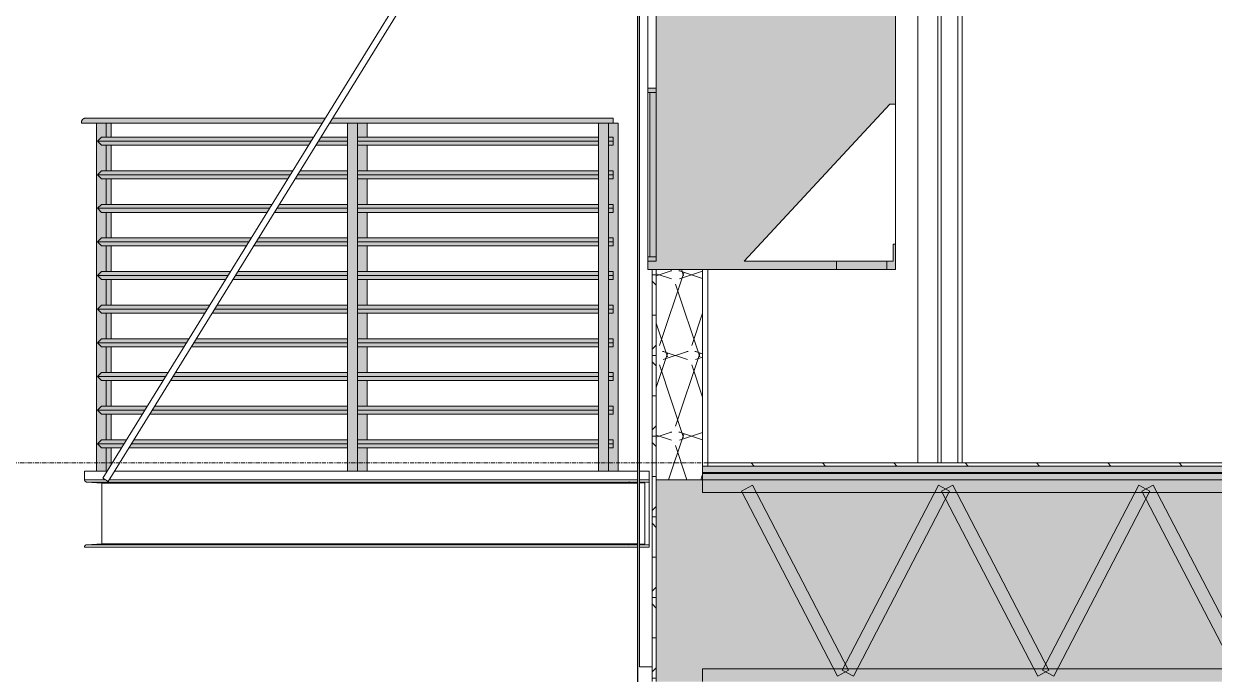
# Model space of a CAD drawing. Header units: inches. Extents: x 9661 to 15313, y -314 to 660.
# Drawn here: x 9907.7 to 10049.3, y 110.9 to 188.2 of the extents above; entities that cross this region are included whole.
import ezdxf

# ---------------------------------------------------------------- set-up
doc = ezdxf.new("R2010")
doc.units = ezdxf.units.IN
doc.header["$MEASUREMENT"] = 0
doc.linetypes.add('Grid Line 1_2_', pattern=[0.875, 0.5, -0.125, 0.125, -0.125])
for name, color, linetype, lineweight in [('0-1', 7, 'Continuous', 5), ('0-2', 133, 'Continuous', 70), ('0-3', 55, 'Continuous', 9), ('A-DOOR-1', 53, 'Continuous', 20), ('A-DOOR-FRAM-1', 53, 'Continuous', 20), ('A-DOOR-FRAM-2', 253, 'Continuous', 9), ('A-FLOR-1', 55, 'Continuous', 9), ('A-FLOR-3', 8, 'Continuous', 5), ('A-FLOR-8', 192, 'Continuous', 9), ('A-FLOR-HRAL-1', 55, 'Continuous', 9), ('A-FLOR-HRAL-2', 7, 'Continuous', 9), ('A-FLOR-HRAL-3', 71, 'Continuous', 9), ('A-FLOR-LEVL-1', 51, 'Grid Line 1_2_', 9), ('A-FLOR-MCUT-1', 51, 'Continuous', 9), ('A-FLOR-PATT-1', 45, 'Continuous', 9), ('A-GENM', 5, 'Continuous', 9), ('A-GENM-2', 55, 'Continuous', 9), ('A-GENM-3', 253, 'Continuous', 9), ('A-GLAZ-1', 55, 'Continuous', 9), ('A-GLAZ-2', 151, 'Continuous', 9), ('A-GLAZ-3', 45, 'Continuous', 9), ('A-WALL-10', 113, 'Continuous', 9), ('A-WALL-3', 7, 'Continuous', 9), ('A-WALL-5', 55, 'Continuous', 9), ('A-WALL-PATT-2', 45, 'Continuous', 9), ('S-BEAM-2', 7, 'Continuous', 9), ('S-BEAM-3', 55, 'Continuous', 9)]:
    doc.layers.add(name, color=color, linetype=linetype, lineweight=lineweight)
pattern_1 = [(161.57, (11009.034, 72.48), (-3.8399538, -1.54e-05), [0, -27.322, 3.034, 0]), (18.43, (11008.074, 72.48), (-3.8399538, 1.54e-05), [0, -27.322, 3.034, 0]), (108.43, (11009.034, 72.48), (1.919622, -9.6005246), [9.106, -21.25]), (71.57, (11008.074, 72.48), (1.919622, 9.6005246), [9.106, -21.25])]
pattern_2 = [(135, (11008.554, 72), (-4.24264, -4.24264), [])]
pattern_3 = [(0, (11008.554, 72), (0, 4.798), []), (315, (11008.554, 72), (4.798427, 0), [6.786, -6.786]), (45, (11008.554, 72), (4.798427, 0), [6.786, -6.786])]

# ---------------------------------------------------------------- blocks, each defined once
blk = doc.blocks.new('SWING - SINGLE - FLUSH - SWING - 34_ x 80_ - WITH ACOUSTICAL SEAL-V1-BUILDING SECTION - EAST_WEST - COURTYARD - LOOKING NORTH')
at = {"layer": 'A-DOOR-1'}
for p, q in [((10016.81, 216), (10016.81, 136)), ((10018.81, 216), (10016.81, 216)), ((10018.81, 136), (10018.81, 216)), ((10016.81, 136), (10018.81, 136))]:
    blk.add_line(p, q, dxfattribs=at)
at = {"layer": 'A-DOOR-FRAM-1'}
for p, q in [((10019.31, 218), (10018.81, 218)), ((10018.81, 218), (10018.81, 216)), ((10019.31, 216), (10019.31, 218)), ((10018.81, 216), (10019.31, 216))]:
    blk.add_line(p, q, dxfattribs=at)
at = {"layer": 'A-DOOR-FRAM-2'}
blk.add_line((10019.31, 216), (10019.31, 136), dxfattribs=at)
blk = doc.blocks.new('CTR - 1st Phase - Unit Layouts_rvt-1-BUILDING SECTION - EAST_WEST - COURTYARD - LOOKING NORTH')
at = {"layer": 'A-WALL-3'}
for p, q in [((10014.06, 136), (10014.06, 216)), ((10016.44, 136), (10016.44, 216))]:
    blk.add_line(p, q, dxfattribs=at)
at = {"layer": '0-2'}
blk.add_blockref('SWING - SINGLE - FLUSH - SWING - 34_ x 80_ - WITH ACOUSTICAL SEAL-V1-BUILDING SECTION - EAST_WEST - COURTYARD - LOOKING NORTH', (0, 0), dxfattribs=at)
blk = doc.blocks.new('TRUSS - 24_-2435216-BUILDING SECTION - EAST_WEST - COURTYARD - LOOKING NORTH')
at = {"layer": 'S-BEAM-2'}
for p, q in [((9988.44, 134), (9988.44, 132.5)), ((10356.04, 134), (9988.44, 134)), ((9994.39, 133.35), (9993.06, 132.65)), ((10005.82, 111.35), (9994.39, 133.35)), ((10016.49, 133.35), (10005.06, 111.35)), ((10017.82, 132.65), (10016.49, 133.35)), ((10018.21, 133.35), (10016.88, 132.65)), ((10029.65, 111.35), (10018.21, 133.35)), ((10040.32, 133.35), (10028.89, 111.35)), ((10041.65, 132.65), (10040.32, 133.35)), ((10042.04, 133.35), (10040.71, 132.65)), ((10053.48, 111.35), (10042.04, 133.35)), ((9988.44, 132.5), (10356.04, 132.5)), ((9993.06, 132.65), (10004.49, 110.65)), ((10006.39, 110.65), (10017.82, 132.65)), ((10016.88, 132.65), (10028.32, 110.65)), ((10030.22, 110.65), (10041.65, 132.65)), ((10040.71, 132.65), (10052.15, 110.65)), ((9988.44, 111.5), (9988.44, 110)), ((10356.04, 111.5), (9988.44, 111.5)), ((10004.49, 110.65), (10005.82, 111.35)), ((10005.06, 111.35), (10006.39, 110.65)), ((10028.32, 110.65), (10029.65, 111.35)), ((10028.89, 111.35), (10030.22, 110.65))]:
    blk.add_line(p, q, dxfattribs=at)
blk = doc.blocks.new('CTR - 1st Phase - Structure_rvt-1-BUILDING SECTION - EAST_WEST - COURTYARD - LOOKING NORTH')
at = {"layer": '0-3'}
blk.add_blockref('TRUSS - 24_-2435216-BUILDING SECTION - EAST_WEST - COURTYARD - LOOKING NORTH', (0, 0), dxfattribs=at)
blk = doc.blocks.new('V-Series_EWC4_SPVU_RFA_2015 - 2ND AND 3RD FLOOR-2226480-BUILDING SECTION - EAST_WEST - COURTYARD - LOOKING NORTH')
at = {"layer": 'A-GENM-3'}
for points in [[(10010.38, 202.12), (10010.38, 203.12), (10002.38, 203.12), (10002.38, 202.12)], [(9992.38, 159), (10011.38, 159), (10011.38, 162), (10011.13, 162), (10011.13, 160), (9993.4, 160), (10010.72, 178.66), (10011.38, 178.66), (10011.38, 202.12), (9981.94, 202.12), (9981.94, 201.62), (9982.94, 201.62), (9982.94, 160), (9981.94, 160), (9981.94, 159), (9989.06, 159)], [(9982.94, 160.5), (9982.94, 180.06), (9982.19, 180.06), (9982.19, 160.5), (9982.93, 160.5)]]:
    blk.add_hatch(color=256, dxfattribs=at).paths.add_polyline_path(points, flags=0)
h = blk.add_hatch(color=256, dxfattribs=at)
h.paths.add_polyline_path([(9982.27, 160), (9982.94, 160), (9982.93, 160.5), (9981.94, 160.5), (9981.94, 160), (9982.19, 160)], flags=0)
h.paths.add_polyline_path([(9981.94, 180.06), (9982.94, 180.06), (9982.94, 180.56), (9981.94, 180.56)], flags=0)
at = {"layer": 'A-GENM'}
for p, q in [((10010.38, 203.12), (10002.38, 203.12)), ((10002.38, 203.12), (10002.38, 202.12)), ((10010.38, 202.12), (10010.38, 203.12)), ((9981.94, 202.12), (9981.94, 201.62)), ((10011.38, 202.12), (9981.94, 202.12)), ((9981.94, 201.62), (9982.94, 201.62)), ((9982.94, 201.62), (9982.94, 160)), ((10002.38, 202.12), (10010.38, 202.12)), ((10011.38, 178.66), (10011.38, 202.12)), ((9982.94, 180.56), (9981.94, 180.56)), ((9981.94, 180.56), (9981.94, 180.06)), ((9981.94, 180.06), (9982.94, 180.06)), ((9982.94, 180.06), (9982.19, 180.06)), ((9982.19, 180.06), (9982.19, 160.5)), ((9982.94, 180.06), (9982.94, 180.56)), ((9982.94, 160.5), (9982.94, 180.06)), ((9993.4, 160), (10010.72, 178.66)), ((10010.72, 178.66), (10011.38, 178.66)), ((10011.38, 162), (10011.13, 162)), ((10011.13, 162), (10011.13, 160)), ((10011.38, 159), (10011.38, 162)), ((9982.94, 160.5), (9981.94, 160.5)), ((9981.94, 160.5), (9981.94, 160)), ((9981.94, 160), (9982.94, 160)), ((9982.94, 160), (9981.94, 160)), ((9981.94, 160), (9981.94, 159)), ((9982.19, 160.5), (9982.94, 160.5)), ((9982.94, 160), (9982.94, 160.5)), ((10011.13, 160), (9993.4, 160)), ((10010.38, 160), (10004.38, 160)), ((10004.38, 160), (10004.38, 159)), ((10010.38, 159), (10010.38, 160)), ((9981.94, 159), (10011.38, 159)), ((10004.38, 159), (10010.38, 159))]:
    blk.add_line(p, q, dxfattribs=at)
at = {"layer": 'A-GENM-2'}
for p, q in [((9981.94, 180.56), (9981.94, 201.62)), ((9981.94, 160.5), (9981.94, 180.06)), ((10011.38, 178.66), (10011.38, 162))]:
    blk.add_line(p, q, dxfattribs=at)
blk = doc.blocks.new('Perforated Panel at Magic-Pak - hvac panel - 2nd floor 2-2702974-BUILDING SECTION - EAST_WEST - COURTYARD - LOOKING NORTH')
at = {"layer": 'A-GLAZ-3'}
h = blk.add_hatch(dxfattribs=at)
h.set_pattern_fill('FP_2', color=256, style=0, pattern_type=2)
h.set_pattern_definition(pattern_2)
h.paths.add_polyline_path([(9980.69, 109.25), (9980.75, 109.25), (9980.75, 226.5), (9980.69, 226.5), (9980.69, 110)], flags=0)
at = {"layer": 'A-GLAZ-2'}
for p, q in [((9980.69, 226.5), (9980.69, 109.25)), ((9980.75, 226.5), (9980.69, 226.5)), ((9980.75, 109.25), (9980.75, 226.5)), ((9980.69, 109.25), (9980.75, 109.25))]:
    blk.add_line(p, q, dxfattribs=at)
blk = doc.blocks.new('Railing - Baluster_01-V96-BUILDING SECTION - EAST_WEST - COURTYARD - LOOKING NORTH')
at = {"layer": 'A-FLOR-HRAL-3'}
blk.add_hatch(color=256, dxfattribs=at).paths.add_polyline_path([(12151.4, 267), (12151.4, 308.4), (12150.21, 308.4), (12150.21, 267)], flags=0)
at = {"layer": 'A-FLOR-HRAL-1'}
for p, q in [((12150.21, 267), (12150.21, 308.4)), ((12151.4, 308.4), (12151.4, 267))]:
    blk.add_line(p, q, dxfattribs=at)
blk = doc.blocks.new('Railing - Baluster_01-2700443-BUILDING SECTION - EAST_WEST - COURTYARD - LOOKING NORTH')
at = {"layer": 'A-FLOR-HRAL-3'}
h = blk.add_hatch(color=256, dxfattribs=at)
h.paths.add_polyline_path([(12151.4, 267), (12152.58, 267), (12152.58, 269.8), (12151.4, 269.8)], flags=0)
h.paths.add_polyline_path([(12151.4, 270.75), (12152.58, 270.75), (12152.58, 273.8), (12151.4, 273.8)], flags=0)
h.paths.add_polyline_path([(12152.58, 274.75), (12152.58, 277.8), (12151.4, 277.8), (12151.4, 274.75)], flags=0)
h.paths.add_polyline_path([(12151.4, 278.75), (12152.58, 278.75), (12152.58, 281.8), (12151.4, 281.8)], flags=0)
h.paths.add_polyline_path([(12151.4, 282.75), (12152.58, 282.75), (12152.58, 285.8), (12151.4, 285.8), (12151.4, 282.87)], flags=0)
h.paths.add_polyline_path([(12152.58, 286.75), (12152.58, 289.8), (12151.4, 289.8), (12151.4, 286.75)], flags=0)
h.paths.add_polyline_path([(12151.4, 290.75), (12152.58, 290.75), (12152.58, 293.8), (12151.4, 293.8)], flags=0)
h.paths.add_polyline_path([(12151.4, 294.75), (12152.58, 294.75), (12152.58, 297.8), (12151.4, 297.8)], flags=0)
h.paths.add_polyline_path([(12152.58, 298.75), (12152.58, 301.8), (12151.4, 301.8), (12151.4, 298.75)], flags=0)
h.paths.add_polyline_path([(12151.4, 302.75), (12152.58, 302.75), (12152.58, 305.8), (12151.4, 305.8), (12151.4, 305.06)], flags=0)
h.paths.add_polyline_path([(12151.4, 306.75), (12152.58, 306.75), (12152.58, 308.4), (12151.4, 308.4)], flags=0)
at = {"layer": 'A-FLOR-HRAL-1'}
for p, q in [((12152.58, 308.4), (12152.58, 306.75)), ((12152.58, 305.8), (12152.58, 302.75)), ((12152.58, 301.8), (12152.58, 298.75)), ((12152.58, 297.8), (12152.58, 294.75)), ((12152.58, 293.8), (12152.58, 290.75)), ((12152.58, 289.8), (12152.58, 286.75)), ((12152.58, 285.8), (12152.58, 282.75)), ((12152.58, 281.8), (12152.58, 278.75)), ((12152.58, 277.8), (12152.58, 274.75)), ((12152.58, 273.8), (12152.58, 270.75)), ((12152.58, 269.8), (12152.58, 267))]:
    blk.add_line(p, q, dxfattribs=at)
blk = doc.blocks.new('Railing - Baluster_01-V99-BUILDING SECTION - EAST_WEST - COURTYARD - LOOKING NORTH')
at = {"layer": 'A-FLOR-HRAL-3'}
blk.add_hatch(color=256, dxfattribs=at).paths.add_polyline_path([(9916.35, 267), (9917.53, 267), (9917.51, 269.8), (9916.94, 269.8), (9916.47, 270.28), (9916.94, 270.75), (9917.53, 270.75), (9917.51, 273.8), (9916.94, 273.8), (9916.47, 274.28), (9916.94, 274.75), (9917.53, 274.75), (9917.51, 277.8), (9916.94, 277.8), (9916.47, 278.28), (9916.94, 278.75), (9917.53, 278.75), (9917.51, 281.8), (9916.94, 281.8), (9916.47, 282.28), (9916.94, 282.75), (9917.53, 282.75), (9917.53, 285.8), (9916.94, 285.8), (9916.47, 286.28), (9916.94, 286.75), (9917.53, 286.75), (9917.53, 289.8), (9916.94, 289.8), (9916.47, 290.28), (9916.94, 290.75), (9917.53, 290.75), (9917.53, 293.8), (9916.94, 293.8), (9916.47, 294.28), (9916.94, 294.75), (9917.53, 294.75), (9917.53, 297.8), (9916.94, 297.8), (9916.47, 298.28), (9916.94, 298.75), (9917.53, 298.75), (9917.53, 301.8), (9916.94, 301.8), (9916.47, 302.28), (9916.94, 302.75), (9917.53, 302.75), (9917.53, 305.8), (9916.94, 305.8), (9916.47, 306.28), (9916.94, 306.75), (9917.53, 306.75), (9917.53, 308.4), (9916.35, 308.4), (9916.35, 269.8)], flags=0)
at = {"layer": 'A-FLOR-HRAL-1'}
for p, q in [((9916.35, 308.4), (9916.35, 267)), ((9917.53, 306.75), (9917.53, 308.4)), ((9917.53, 302.75), (9917.53, 305.8)), ((9917.53, 298.75), (9917.53, 301.8)), ((9917.53, 294.75), (9917.53, 297.8)), ((9917.53, 290.75), (9917.53, 293.8)), ((9917.53, 286.75), (9917.53, 289.8)), ((9917.53, 282.75), (9917.53, 285.8)), ((9917.53, 278.75), (9917.53, 281.8)), ((9917.53, 274.75), (9917.53, 277.8)), ((9917.53, 270.75), (9917.53, 273.8)), ((9917.53, 267), (9917.53, 269.8))]:
    blk.add_line(p, q, dxfattribs=at)
blk = doc.blocks.new('Railing - Baluster_01-V100-BUILDING SECTION - EAST_WEST - COURTYARD - LOOKING NORTH')
at = {"layer": 'A-FLOR-HRAL-3'}
h = blk.add_hatch(color=256, dxfattribs=at)
h.paths.add_polyline_path([(9917.53, 267), (9917.62, 267), (9918.12, 267.82), (9918.12, 269.8), (9917.53, 269.8)], flags=0)
h.paths.add_polyline_path([(9917.65, 270.75), (9918.12, 270.75), (9918.12, 273.8), (9917.53, 273.8), (9917.53, 270.75), (9917.59, 270.75)], flags=0)
h.paths.add_polyline_path([(9917.59, 274.75), (9918.12, 274.75), (9918.12, 277.8), (9917.53, 277.8), (9917.53, 274.75)], flags=0)
h.paths.add_polyline_path([(9917.59, 278.75), (9918.12, 278.75), (9918.12, 281.8), (9917.53, 281.8), (9917.53, 278.75)], flags=0)
h.paths.add_polyline_path([(9917.53, 282.75), (9918.12, 282.75), (9918.12, 285.8), (9917.53, 285.8), (9917.53, 282.87)], flags=0)
h.paths.add_polyline_path([(9917.53, 286.75), (9918.12, 286.75), (9918.12, 289.8), (9917.53, 289.8)], flags=0)
h.paths.add_polyline_path([(9917.53, 290.75), (9918.12, 290.75), (9918.12, 293.8), (9917.53, 293.8)], flags=0)
h.paths.add_polyline_path([(9918.12, 294.75), (9918.12, 297.8), (9917.53, 297.8), (9917.53, 294.75)], flags=0)
h.paths.add_polyline_path([(9917.53, 298.75), (9918.12, 298.75), (9918.12, 301.8), (9917.53, 301.8)], flags=0)
h.paths.add_polyline_path([(9917.53, 302.75), (9918.12, 302.75), (9918.12, 305.8), (9917.53, 305.8), (9917.53, 305.06)], flags=0)
h.paths.add_polyline_path([(9917.53, 306.75), (9918.12, 306.75), (9918.12, 308.4), (9917.53, 308.4)], flags=0)
at = {"layer": 'A-FLOR-HRAL-1'}
for p, q in [((9918.12, 308.4), (9918.12, 306.75)), ((9918.12, 305.8), (9918.12, 302.75)), ((9918.12, 301.8), (9918.12, 298.75)), ((9918.12, 297.8), (9918.12, 294.75)), ((9918.12, 293.8), (9918.12, 290.75)), ((9918.12, 289.8), (9918.12, 286.75)), ((9918.12, 285.8), (9918.12, 282.75)), ((9918.12, 281.8), (9918.12, 278.75)), ((9918.12, 277.8), (9918.12, 274.75)), ((9918.12, 273.8), (9918.12, 270.75)), ((9918.12, 269.8), (9918.12, 267.82))]:
    blk.add_line(p, q, dxfattribs=at)
blk = doc.blocks.new('Railing - Baluster_01-V101-BUILDING SECTION - EAST_WEST - COURTYARD - LOOKING NORTH')
at = {"layer": 'A-FLOR-HRAL-3'}
blk.add_hatch(color=256, dxfattribs=at).paths.add_polyline_path([(9977.83, 267), (9978.42, 267), (9978.42, 308.4), (9977.24, 308.4), (9977.24, 306.75), (9977.83, 306.75), (9977.83, 305.8), (9977.24, 305.8), (9977.24, 302.75), (9977.83, 302.75), (9977.83, 301.8), (9977.24, 301.8), (9977.24, 298.75), (9977.83, 298.75), (9977.83, 297.8), (9977.24, 297.8), (9977.24, 294.75), (9977.83, 294.75), (9977.83, 293.8), (9977.24, 293.8), (9977.24, 290.75), (9977.83, 290.75), (9977.83, 289.8), (9977.24, 289.8), (9977.24, 286.75), (9977.83, 286.75), (9977.83, 285.8), (9977.24, 285.8), (9977.24, 282.75), (9977.83, 282.75), (9977.83, 281.8), (9977.24, 281.8), (9977.24, 278.75), (9977.83, 278.75), (9977.83, 277.8), (9977.24, 277.8), (9977.24, 274.75), (9977.83, 274.75), (9977.83, 273.8), (9977.24, 273.8), (9977.24, 270.75), (9977.83, 270.75), (9977.83, 269.8), (9977.24, 269.8), (9977.24, 267)], flags=0)
at = {"layer": 'A-FLOR-HRAL-1'}
for q in [(9977.83, 308.4), (9978.42, 267)]:
    blk.add_line((9978.42, 308.4), q, dxfattribs=at)
blk = doc.blocks.new('Railing - Railing-3287919-BUILDING SECTION - EAST_WEST - COURTYARD - LOOKING NORTH')
at = {"layer": 'A-FLOR-HRAL-2'}
h = blk.add_hatch(color=256, dxfattribs=at)
h.paths.add_polyline_path([(9977.24, 176.53), (9977.83, 176.53), (9977.83, 177), (9944.41, 176.96), (9944.15, 176.53), (9976.06, 176.53)], flags=0)
h.paths.add_polyline_path([(9914.58, 176.53), (9943.26, 176.53), (9943.56, 177), (9914.93, 176.98), (9914.72, 176.86), (9914.59, 176.65)], flags=0)
h = blk.add_hatch(color=256, dxfattribs=at)
h.paths.add_polyline_path([(9944.07, 176.4), (9977.83, 176.4), (9977.83, 176.53), (9944.15, 176.53)], flags=0)
h.paths.add_polyline_path([(9938.55, 176.4), (9943.19, 176.4), (9943.26, 176.53), (9914.58, 176.53), (9914.58, 176.4), (9927.79, 176.4)], flags=0)
h = blk.add_hatch(color=256, dxfattribs=at)
h.paths.add_polyline_path([(9918.12, 174.28), (9941.87, 174.28), (9942.17, 174.75), (9916.94, 174.75), (9916.47, 174.28), (9917.53, 174.28)], flags=0)
h.paths.add_polyline_path([(9977.83, 174.28), (9977.83, 174.75), (9977.24, 174.75), (9977.24, 174.28)], flags=0)
h.paths.add_polyline_path([(9942.76, 174.28), (9946.2, 174.28), (9946.2, 174.75), (9943.05, 174.75)], flags=0)
h.paths.add_polyline_path([(9976.06, 174.28), (9976.06, 174.75), (9947.38, 174.75), (9947.38, 174.28), (9970.85, 174.28)], flags=0)
h = blk.add_hatch(color=256, dxfattribs=at)
h.paths.add_polyline_path([(9943.94, 173.8), (9946.2, 173.8), (9946.2, 174.28), (9942.76, 174.28), (9942.46, 173.8)], flags=0)
h.paths.add_polyline_path([(9916.94, 173.8), (9941.58, 173.8), (9941.87, 174.28), (9916.47, 174.28)], flags=0)
h.paths.add_polyline_path([(9977.83, 173.8), (9977.83, 174.28), (9977.24, 174.28), (9977.24, 173.8)], flags=0)
h.paths.add_polyline_path([(9976.06, 173.8), (9976.06, 174.28), (9947.38, 174.28), (9947.38, 173.8), (9970.85, 173.8)], flags=0)
h = blk.add_hatch(color=256, dxfattribs=at)
h.paths.add_polyline_path([(9918.12, 170.28), (9939.4, 170.28), (9939.7, 170.75), (9916.94, 170.75), (9916.47, 170.28), (9917.53, 170.28)], flags=0)
h.paths.add_polyline_path([(9977.83, 170.28), (9977.83, 170.75), (9977.24, 170.75), (9977.24, 170.28)], flags=0)
h.paths.add_polyline_path([(9940.28, 170.28), (9946.2, 170.28), (9946.2, 170.75), (9940.58, 170.75)], flags=0)
h.paths.add_polyline_path([(9976.06, 170.28), (9976.06, 170.75), (9947.38, 170.75), (9947.38, 170.28), (9970.85, 170.28)], flags=0)
h = blk.add_hatch(color=256, dxfattribs=at)
h.paths.add_polyline_path([(9947.38, 169.8), (9976.06, 169.8), (9976.06, 170.28), (9947.38, 170.28)], flags=0)
h.paths.add_polyline_path([(9916.94, 169.8), (9939.11, 169.8), (9939.4, 170.28), (9916.47, 170.28)], flags=0)
h.paths.add_polyline_path([(9977.83, 169.8), (9977.83, 170.28), (9977.24, 170.28), (9977.24, 169.8)], flags=0)
h.paths.add_polyline_path([(9946.2, 169.8), (9946.2, 170.28), (9940.28, 170.28), (9939.99, 169.8)], flags=0)
h = blk.add_hatch(color=256, dxfattribs=at)
h.paths.add_polyline_path([(9918.12, 166.28), (9936.93, 166.28), (9937.22, 166.75), (9916.94, 166.75), (9916.47, 166.28), (9917.53, 166.28)], flags=0)
h.paths.add_polyline_path([(9977.83, 166.28), (9977.83, 166.75), (9977.24, 166.75), (9977.24, 166.28)], flags=0)
h.paths.add_polyline_path([(9937.81, 166.28), (9946.2, 166.28), (9946.2, 166.75), (9938.11, 166.75)], flags=0)
h.paths.add_polyline_path([(9976.06, 166.28), (9976.06, 166.75), (9947.38, 166.75), (9947.38, 166.28), (9970.85, 166.28)], flags=0)
h = blk.add_hatch(color=256, dxfattribs=at)
h.paths.add_polyline_path([(9977.83, 165.8), (9977.83, 166.28), (9977.24, 166.28), (9977.24, 165.8)], flags=0)
h.paths.add_polyline_path([(9918.12, 165.8), (9936.64, 165.8), (9936.93, 166.28), (9916.47, 166.28), (9916.94, 165.8), (9917.53, 165.8)], flags=0)
h.paths.add_polyline_path([(9976.06, 165.8), (9976.06, 166.28), (9947.38, 166.28), (9947.38, 165.8), (9970.85, 165.8)], flags=0)
h.paths.add_polyline_path([(9937.52, 165.8), (9946.2, 165.8), (9946.2, 166.28), (9937.81, 166.28)], flags=0)
h = blk.add_hatch(color=256, dxfattribs=at)
h.paths.add_polyline_path([(9918.12, 162.28), (9934.46, 162.28), (9934.75, 162.75), (9916.94, 162.75), (9916.47, 162.28), (9917.53, 162.28)], flags=0)
h.paths.add_polyline_path([(9977.83, 162.28), (9977.83, 162.75), (9977.24, 162.75), (9977.24, 162.28)], flags=0)
h.paths.add_polyline_path([(9935.34, 162.28), (9946.2, 162.28), (9946.2, 162.75), (9935.64, 162.75)], flags=0)
h.paths.add_polyline_path([(9976.06, 162.28), (9976.06, 162.75), (9947.38, 162.75), (9947.38, 162.28), (9970.85, 162.28)], flags=0)
h = blk.add_hatch(color=256, dxfattribs=at)
h.paths.add_polyline_path([(9947.38, 161.8), (9976.06, 161.8), (9976.06, 162.28), (9947.38, 162.28)], flags=0)
h.paths.add_polyline_path([(9916.94, 161.8), (9934.17, 161.8), (9934.46, 162.28), (9916.47, 162.28)], flags=0)
h.paths.add_polyline_path([(9977.83, 161.8), (9977.83, 162.28), (9977.24, 162.28), (9977.24, 161.8)], flags=0)
h.paths.add_polyline_path([(9946.2, 161.8), (9946.2, 162.28), (9935.34, 162.28), (9935.05, 161.8)], flags=0)
h = blk.add_hatch(color=256, dxfattribs=at)
h.paths.add_polyline_path([(9917.74, 158.28), (9931.99, 158.28), (9932.28, 158.75), (9916.94, 158.75), (9916.47, 158.28), (9917.71, 158.28)], flags=0)
h.paths.add_polyline_path([(9977.83, 158.28), (9977.83, 158.75), (9977.24, 158.75), (9977.24, 158.28)], flags=0)
h.paths.add_polyline_path([(9976.06, 158.28), (9976.06, 158.75), (9947.38, 158.75), (9947.38, 158.28), (9970.85, 158.28)], flags=0)
h.paths.add_polyline_path([(9932.87, 158.28), (9946.2, 158.28), (9946.2, 158.75), (9933.17, 158.75)], flags=0)
h = blk.add_hatch(color=256, dxfattribs=at)
h.paths.add_polyline_path([(9977.24, 157.8), (9977.83, 157.8), (9977.83, 158.28), (9977.24, 158.28)], flags=0)
h.paths.add_polyline_path([(9917.11, 157.8), (9931.7, 157.8), (9931.99, 158.28), (9916.47, 158.28), (9916.94, 157.8)], flags=0)
h.paths.add_polyline_path([(9976.06, 157.8), (9976.06, 158.28), (9947.38, 158.28), (9947.38, 157.8), (9970.85, 157.8)], flags=0)
h.paths.add_polyline_path([(9946.2, 157.8), (9946.2, 158.28), (9932.87, 158.28), (9932.58, 157.8)], flags=0)
h = blk.add_hatch(color=256, dxfattribs=at)
h.paths.add_polyline_path([(9917.74, 154.28), (9929.52, 154.28), (9929.81, 154.75), (9916.94, 154.75), (9916.47, 154.28), (9917.71, 154.28)], flags=0)
h.paths.add_polyline_path([(9977.83, 154.28), (9977.83, 154.75), (9977.24, 154.75), (9977.24, 154.28)], flags=0)
h.paths.add_polyline_path([(9976.06, 154.28), (9976.06, 154.75), (9947.38, 154.75), (9947.38, 154.28), (9970.85, 154.28)], flags=0)
h.paths.add_polyline_path([(9946.2, 154.28), (9946.2, 154.75), (9930.69, 154.75), (9930.4, 154.28)], flags=0)
h = blk.add_hatch(color=256, dxfattribs=at)
h.paths.add_polyline_path([(9977.83, 153.8), (9977.83, 154.28), (9977.24, 154.28), (9977.24, 153.8)], flags=0)
h.paths.add_polyline_path([(9917.11, 153.8), (9929.23, 153.8), (9929.52, 154.28), (9916.47, 154.28), (9916.94, 153.8)], flags=0)
h.paths.add_polyline_path([(9976.06, 153.8), (9976.06, 154.28), (9947.38, 154.28), (9947.38, 153.8), (9970.85, 153.8)], flags=0)
h.paths.add_polyline_path([(9946.2, 153.8), (9946.2, 154.28), (9930.4, 154.28), (9930.11, 153.8)], flags=0)
h = blk.add_hatch(color=256, dxfattribs=at)
h.paths.add_polyline_path([(9917.71, 150.28), (9927.05, 150.28), (9927.34, 150.75), (9916.94, 150.75), (9916.47, 150.28), (9917.65, 150.28)], flags=0)
h.paths.add_polyline_path([(9977.83, 150.28), (9977.83, 150.75), (9977.24, 150.75), (9977.24, 150.28)], flags=0)
h.paths.add_polyline_path([(9976.06, 150.28), (9976.06, 150.75), (9947.38, 150.75), (9947.38, 150.28), (9970.85, 150.28)], flags=0)
h.paths.add_polyline_path([(9946.2, 150.28), (9946.2, 150.75), (9928.22, 150.75), (9927.93, 150.28)], flags=0)
h = blk.add_hatch(color=256, dxfattribs=at)
h.paths.add_polyline_path([(9977.24, 149.8), (9977.83, 149.8), (9977.83, 150.28), (9977.24, 150.28)], flags=0)
h.paths.add_polyline_path([(9916.94, 149.8), (9926.76, 149.8), (9927.05, 150.28), (9916.47, 150.28)], flags=0)
h.paths.add_polyline_path([(9976.06, 149.8), (9976.06, 150.28), (9947.38, 150.28), (9947.38, 149.8), (9970.85, 149.8)], flags=0)
h.paths.add_polyline_path([(9927.79, 149.8), (9946.2, 149.8), (9946.2, 150.28), (9927.93, 150.28), (9927.64, 149.8)], flags=0)
h = blk.add_hatch(color=256, dxfattribs=at)
h.paths.add_polyline_path([(9917.71, 146.28), (9924.58, 146.28), (9924.87, 146.75), (9916.94, 146.75), (9916.47, 146.28), (9917.65, 146.28)], flags=0)
h.paths.add_polyline_path([(9977.83, 146.28), (9977.83, 146.75), (9977.24, 146.75), (9977.24, 146.28)], flags=0)
h.paths.add_polyline_path([(9970.85, 146.28), (9976.06, 146.28), (9976.06, 146.75), (9947.38, 146.75), (9947.38, 146.28), (9949.32, 146.28)], flags=0)
h.paths.add_polyline_path([(9927.79, 146.28), (9946.2, 146.28), (9946.2, 146.75), (9925.75, 146.75), (9925.46, 146.28)], flags=0)
h = blk.add_hatch(color=256, dxfattribs=at)
h.paths.add_polyline_path([(9917.71, 145.8), (9924.29, 145.8), (9924.58, 146.28), (9916.47, 146.28), (9916.94, 145.8), (9917.65, 145.8)], flags=0)
h.paths.add_polyline_path([(9977.83, 145.8), (9977.83, 146.28), (9977.24, 146.28), (9977.24, 145.8)], flags=0)
h.paths.add_polyline_path([(9976.06, 145.8), (9976.06, 146.28), (9947.38, 146.28), (9947.38, 145.8), (9970.85, 145.8)], flags=0)
h.paths.add_polyline_path([(9946.2, 145.8), (9946.2, 146.28), (9925.46, 146.28), (9925.17, 145.8), (9927.79, 145.8)], flags=0)
h = blk.add_hatch(color=256, dxfattribs=at)
h.paths.add_polyline_path([(9917.71, 142.28), (9922.11, 142.28), (9922.4, 142.75), (9916.94, 142.75), (9916.47, 142.28), (9917.65, 142.28)], flags=0)
h.paths.add_polyline_path([(9977.83, 142.28), (9977.83, 142.75), (9977.24, 142.75), (9977.24, 142.28)], flags=0)
h.paths.add_polyline_path([(9976.06, 142.28), (9976.06, 142.75), (9947.38, 142.75), (9947.38, 142.28), (9970.85, 142.28)], flags=0)
h.paths.add_polyline_path([(9922.99, 142.28), (9946.2, 142.28), (9946.2, 142.75), (9923.28, 142.75)], flags=0)
h = blk.add_hatch(color=256, dxfattribs=at)
h.paths.add_polyline_path([(9917.71, 141.8), (9921.82, 141.8), (9922.11, 142.28), (9916.47, 142.28), (9916.94, 141.8), (9917.65, 141.8)], flags=0)
h.paths.add_polyline_path([(9977.83, 141.8), (9977.83, 142.28), (9977.24, 142.28), (9977.24, 141.8)], flags=0)
h.paths.add_polyline_path([(9970.85, 141.8), (9976.06, 141.8), (9976.06, 142.28), (9947.38, 142.28), (9947.38, 141.8), (9949.32, 141.8)], flags=0)
h.paths.add_polyline_path([(9927.79, 141.8), (9946.2, 141.8), (9946.2, 142.28), (9922.99, 142.28), (9922.7, 141.8)], flags=0)
h = blk.add_hatch(color=256, dxfattribs=at)
h.paths.add_polyline_path([(9916.47, 138.28), (9919.64, 138.28), (9919.93, 138.75), (9916.94, 138.75), (9916.83, 138.64)], flags=0)
h.paths.add_polyline_path([(9977.24, 138.28), (9977.83, 138.28), (9977.83, 138.75), (9977.24, 138.75), (9977.24, 138.64)], flags=0)
h.paths.add_polyline_path([(9976.06, 138.28), (9976.06, 138.75), (9947.38, 138.75), (9947.38, 138.28), (9970.85, 138.28)], flags=0)
h.paths.add_polyline_path([(9946.2, 138.28), (9946.2, 138.75), (9920.81, 138.75), (9920.52, 138.28), (9927.79, 138.28)], flags=0)
h = blk.add_hatch(color=256, dxfattribs=at)
h.paths.add_polyline_path([(9917.74, 137.8), (9919.35, 137.8), (9919.64, 138.28), (9916.47, 138.28), (9916.94, 137.8), (9917.71, 137.8)], flags=0)
h.paths.add_polyline_path([(9977.83, 137.8), (9977.83, 138.28), (9977.24, 138.28), (9977.24, 137.8)], flags=0)
h.paths.add_polyline_path([(9976.06, 137.8), (9976.06, 138.28), (9947.38, 138.28), (9947.38, 137.8), (9970.85, 137.8)], flags=0)
h.paths.add_polyline_path([(9927.79, 137.8), (9946.2, 137.8), (9946.2, 138.28), (9920.52, 138.28), (9920.23, 137.8)], flags=0)
at = {"layer": 'A-FLOR-HRAL-1'}
for p, q in [((9943.57, 177), (9915.05, 177)), ((9977.83, 177), (9944.42, 177)), ((9977.83, 177), (9977.83, 176.53)), ((9914.58, 176.4), (9914.58, 176.53)), ((9943.2, 176.4), (9914.58, 176.4)), ((9977.83, 176.4), (9944.05, 176.4)), ((9977.83, 176.53), (9977.83, 176.4)), ((9916.47, 174.28), (9916.94, 174.75)), ((9916.94, 173.8), (9916.47, 174.28)), ((9941.87, 174.28), (9916.47, 174.28)), ((9916.94, 174.75), (9942.17, 174.75)), ((9946.2, 174.28), (9942.75, 174.28)), ((9943.04, 174.75), (9946.2, 174.75)), ((9947.38, 174.75), (9976.06, 174.75)), ((9976.06, 174.28), (9947.38, 174.28)), ((9977.24, 174.75), (9977.83, 174.75)), ((9977.83, 174.28), (9977.24, 174.28)), ((9977.83, 174.75), (9977.83, 174.28)), ((9977.83, 174.28), (9977.83, 173.8)), ((9941.58, 173.8), (9916.94, 173.8)), ((9946.2, 173.8), (9942.46, 173.8)), ((9976.06, 173.8), (9947.38, 173.8)), ((9977.83, 173.8), (9977.24, 173.8)), ((9916.47, 170.28), (9916.94, 170.75)), ((9916.94, 169.8), (9916.47, 170.28)), ((9939.4, 170.28), (9916.47, 170.28)), ((9916.94, 170.75), (9939.7, 170.75)), ((9946.2, 170.28), (9940.28, 170.28)), ((9940.57, 170.75), (9946.2, 170.75)), ((9947.38, 170.75), (9976.06, 170.75)), ((9976.06, 170.28), (9947.38, 170.28)), ((9977.24, 170.75), (9977.83, 170.75)), ((9977.83, 170.28), (9977.24, 170.28)), ((9977.83, 170.75), (9977.83, 170.28)), ((9977.83, 170.28), (9977.83, 169.8)), ((9939.11, 169.8), (9916.94, 169.8)), ((9946.2, 169.8), (9939.99, 169.8)), ((9976.06, 169.8), (9947.38, 169.8)), ((9977.83, 169.8), (9977.24, 169.8)), ((9916.47, 166.28), (9916.94, 166.75)), ((9916.94, 165.8), (9916.47, 166.28)), ((9936.93, 166.28), (9916.47, 166.28)), ((9916.94, 166.75), (9937.22, 166.75)), ((9936.64, 165.8), (9916.94, 165.8)), ((9946.2, 165.8), (9937.52, 165.8)), ((9946.2, 166.28), (9937.81, 166.28)), ((9938.1, 166.75), (9946.2, 166.75)), ((9947.38, 166.75), (9976.06, 166.75)), ((9976.06, 166.28), (9947.38, 166.28)), ((9976.06, 165.8), (9947.38, 165.8)), ((9977.24, 166.75), (9977.83, 166.75)), ((9977.83, 166.28), (9977.24, 166.28)), ((9977.83, 165.8), (9977.24, 165.8)), ((9977.83, 166.75), (9977.83, 166.28)), ((9977.83, 166.28), (9977.83, 165.8)), ((9916.47, 162.28), (9916.94, 162.75)), ((9916.94, 161.8), (9916.47, 162.28)), ((9934.46, 162.28), (9916.47, 162.28)), ((9916.94, 162.75), (9934.75, 162.75)), ((9934.17, 161.8), (9916.94, 161.8)), ((9946.2, 161.8), (9935.05, 161.8)), ((9946.2, 162.28), (9935.34, 162.28)), ((9935.63, 162.75), (9946.2, 162.75)), ((9947.38, 162.75), (9976.06, 162.75)), ((9976.06, 162.28), (9947.38, 162.28)), ((9976.06, 161.8), (9947.38, 161.8)), ((9977.24, 162.75), (9977.83, 162.75)), ((9977.83, 162.28), (9977.24, 162.28)), ((9977.83, 161.8), (9977.24, 161.8)), ((9977.83, 162.75), (9977.83, 162.28)), ((9977.83, 162.28), (9977.83, 161.8)), ((9916.47, 158.28), (9916.94, 158.75)), ((9916.94, 158.75), (9932.28, 158.75)), ((9933.16, 158.75), (9946.2, 158.75)), ((9947.38, 158.75), (9976.06, 158.75)), ((9977.24, 158.75), (9977.83, 158.75)), ((9977.83, 158.75), (9977.83, 158.28)), ((9916.94, 157.8), (9916.47, 158.28)), ((9931.99, 158.28), (9916.47, 158.28)), ((9931.7, 157.8), (9916.94, 157.8)), ((9946.2, 157.8), (9932.58, 157.8)), ((9946.2, 158.28), (9932.87, 158.28)), ((9976.06, 158.28), (9947.38, 158.28)), ((9976.06, 157.8), (9947.38, 157.8)), ((9977.83, 158.28), (9977.24, 158.28)), ((9977.83, 157.8), (9977.24, 157.8)), ((9977.83, 158.28), (9977.83, 157.8)), ((9916.47, 154.28), (9916.94, 154.75)), ((9916.94, 154.75), (9929.81, 154.75)), ((9930.69, 154.75), (9946.2, 154.75)), ((9947.38, 154.75), (9976.06, 154.75)), ((9977.24, 154.75), (9977.83, 154.75)), ((9977.83, 154.75), (9977.83, 154.28)), ((9916.94, 153.8), (9916.47, 154.28)), ((9929.52, 154.28), (9916.47, 154.28)), ((9929.23, 153.8), (9916.94, 153.8)), ((9946.2, 153.8), (9930.11, 153.8)), ((9946.2, 154.28), (9930.4, 154.28)), ((9976.06, 154.28), (9947.38, 154.28)), ((9976.06, 153.8), (9947.38, 153.8)), ((9977.83, 154.28), (9977.24, 154.28)), ((9977.83, 153.8), (9977.24, 153.8)), ((9977.83, 154.28), (9977.83, 153.8)), ((9916.47, 150.28), (9916.94, 150.75)), ((9916.94, 149.8), (9916.47, 150.28)), ((9927.05, 150.28), (9916.47, 150.28)), ((9916.94, 150.75), (9927.34, 150.75)), ((9946.2, 150.28), (9927.93, 150.28)), ((9928.22, 150.75), (9946.2, 150.75)), ((9947.38, 150.75), (9976.06, 150.75)), ((9976.06, 150.28), (9947.38, 150.28)), ((9977.24, 150.75), (9977.83, 150.75)), ((9977.83, 150.28), (9977.24, 150.28)), ((9977.83, 150.75), (9977.83, 150.28)), ((9977.83, 150.28), (9977.83, 149.8)), ((9926.76, 149.8), (9916.94, 149.8)), ((9946.2, 149.8), (9927.64, 149.8)), ((9976.06, 149.8), (9947.38, 149.8)), ((9977.83, 149.8), (9977.24, 149.8)), ((9916.47, 146.28), (9916.94, 146.75)), ((9916.94, 145.8), (9916.47, 146.28)), ((9924.58, 146.28), (9916.47, 146.28)), ((9916.94, 146.75), (9924.87, 146.75)), ((9946.2, 146.28), (9925.46, 146.28)), ((9925.75, 146.75), (9946.2, 146.75)), ((9947.38, 146.75), (9976.06, 146.75)), ((9976.06, 146.28), (9947.38, 146.28)), ((9977.24, 146.75), (9977.83, 146.75)), ((9977.83, 146.28), (9977.24, 146.28)), ((9977.83, 146.75), (9977.83, 146.28)), ((9977.83, 146.28), (9977.83, 145.8)), ((9924.29, 145.8), (9916.94, 145.8)), ((9946.2, 145.8), (9925.17, 145.8)), ((9976.06, 145.8), (9947.38, 145.8)), ((9977.83, 145.8), (9977.24, 145.8)), ((9916.47, 142.28), (9916.94, 142.75)), ((9916.94, 141.8), (9916.47, 142.28)), ((9922.11, 142.28), (9916.47, 142.28)), ((9916.94, 142.75), (9922.4, 142.75)), ((9921.82, 141.8), (9916.94, 141.8)), ((9946.2, 141.8), (9922.7, 141.8)), ((9946.2, 142.28), (9922.99, 142.28)), ((9923.28, 142.75), (9946.2, 142.75)), ((9947.38, 142.75), (9976.06, 142.75)), ((9976.06, 142.28), (9947.38, 142.28)), ((9976.06, 141.8), (9947.38, 141.8)), ((9977.24, 142.75), (9977.83, 142.75)), ((9977.83, 142.28), (9977.24, 142.28)), ((9977.83, 141.8), (9977.24, 141.8)), ((9977.83, 142.75), (9977.83, 142.28)), ((9977.83, 142.28), (9977.83, 141.8)), ((9916.47, 138.28), (9916.94, 138.75)), ((9916.94, 137.8), (9916.47, 138.28)), ((9919.64, 138.28), (9916.47, 138.28)), ((9916.94, 138.75), (9919.93, 138.75)), ((9919.35, 137.8), (9916.94, 137.8)), ((9946.2, 137.8), (9920.23, 137.8)), ((9946.2, 138.28), (9920.52, 138.28)), ((9920.81, 138.75), (9946.2, 138.75)), ((9947.38, 138.75), (9976.06, 138.75)), ((9976.06, 138.28), (9947.38, 138.28)), ((9976.06, 137.8), (9947.38, 137.8)), ((9977.24, 138.75), (9977.83, 138.75)), ((9977.83, 138.28), (9977.24, 138.28)), ((9977.83, 137.8), (9977.24, 137.8)), ((9977.83, 138.75), (9977.83, 138.28)), ((9977.83, 138.28), (9977.83, 137.8))]:
    blk.add_line(p, q, dxfattribs=at)
blk.add_open_spline([(9914.58, 176.53), (9914.58, 176.57), (9914.59, 176.63), (9914.61, 176.71), (9914.64, 176.76), (9914.67, 176.81), (9914.69, 176.84), (9914.72, 176.87), (9914.76, 176.9), (9914.8, 176.93), (9914.84, 176.95), (9914.88, 176.97), (9914.95, 176.99), (9915.01, 177), (9915.05, 177)], degree=3, knots=[0, 0, 0, 0, 0.166667, 0.25, 0.333333, 0.416667, 0.458333, 0.5, 0.583333, 0.666667, 0.708333, 0.75, 0.833333, 1, 1, 1, 1], dxfattribs=at)
for name, p in [('Railing - Baluster_01-V99-BUILDING SECTION - EAST_WEST - COURTYARD - LOOKING NORTH', (0, -132)), ('Railing - Baluster_01-V100-BUILDING SECTION - EAST_WEST - COURTYARD - LOOKING NORTH', (0, -132)), ('Railing - Baluster_01-V96-BUILDING SECTION - EAST_WEST - COURTYARD - LOOKING NORTH', (-2204.01, -132)), ('Railing - Baluster_01-2700443-BUILDING SECTION - EAST_WEST - COURTYARD - LOOKING NORTH', (-2204.01, -132)), ('Railing - Baluster_01-V96-BUILDING SECTION - EAST_WEST - COURTYARD - LOOKING NORTH', (-2174.16, -132)), ('Railing - Baluster_01-V101-BUILDING SECTION - EAST_WEST - COURTYARD - LOOKING NORTH', (0, -132))]:
    blk.add_blockref(name, p)
blk = doc.blocks.new('Walls 75 - Walls 1-3287873-BUILDING SECTION - EAST_WEST - COURTYARD - LOOKING NORTH')
at = {"layer": 'S-BEAM-3'}
for p, q in [((9980.69, 237.25), (9979.2, 237.25)), ((9979.2, 234), (9979.2, 237.25)), ((9982.13, 237.25), (9980.94, 237.25)), ((9982.13, 237.25), (9982.13, 234)), ((9979.2, 234.71), (9917.11, 134.18)), ((9979.2, 230.75), (9979.2, 234)), ((9982.13, 234), (9982.13, 230.75)), ((9917.75, 133.79), (9979.2, 233.28)), ((9979.2, 230.75), (9980.69, 230.75)), ((9980.94, 230.75), (9982.13, 230.75)), ((9917.43, 133.99), (9917.11, 134.18)), ((9917.75, 133.79), (9917.43, 133.99))]:
    blk.add_line(p, q, dxfattribs=at)
blk = doc.blocks.new('Walls 76 - Walls 3-3287888-BUILDING SECTION - EAST_WEST - COURTYARD - LOOKING NORTH')
at = {"layer": 'A-WALL-5'}
for p, q in [((9917.41, 134), (9914.94, 134)), ((9915.21, 133.73), (9980.69, 133.73)), ((9916.98, 133.61), (9915.21, 133.73)), ((9979.82, 133.73), (9915.21, 133.73)), ((9916.98, 126.39), (9916.98, 133.61)), ((9980.69, 133.61), (9916.98, 133.61)), ((9980.69, 134), (9917.88, 134)), ((9979.82, 133.73), (9980.69, 133.67)), ((9982.08, 134), (9980.94, 134)), ((9980.94, 133.73), (9982.08, 133.73)), ((9980.94, 133.65), (9981.59, 133.61)), ((9981.59, 133.61), (9981.59, 126.39)), ((9982.08, 133.74), (9982.08, 134)), ((9982.08, 126.24), (9982.08, 133.76)), ((9915.21, 126.27), (9916.98, 126.39)), ((9980.69, 126.27), (9915.21, 126.27)), ((9979.82, 126.27), (9915.21, 126.27)), ((9980.69, 126.39), (9916.98, 126.39)), ((9980.69, 126.33), (9979.82, 126.27)), ((9981.59, 126.39), (9980.94, 126.35)), ((9982.08, 126.27), (9980.94, 126.27)), ((9982.08, 126), (9982.08, 126.26)), ((9914.94, 126), (9980.69, 126)), ((9980.94, 126), (9982.08, 126))]:
    blk.add_line(p, q, dxfattribs=at)
for centre, start, end in [((9979.82, 134), 240, 270), ((9979.82, 126), 90, 120)]:
    blk.add_arc(centre, 0.273, start, end, dxfattribs=at)
for points, knots in [([(9915.21, 133.73), (9915.19, 133.73), (9915.15, 133.73), (9915.11, 133.75), (9915.08, 133.76), (9915.06, 133.77), (9915.04, 133.79), (9915.02, 133.8), (9915.01, 133.82), (9914.99, 133.84), (9914.98, 133.86), (9914.96, 133.9), (9914.94, 133.94), (9914.94, 133.98), (9914.94, 134)], [0, 0, 0, 0, 0.166667, 0.25, 0.333333, 0.375, 0.416667, 0.5, 0.541667, 0.583333, 0.666667, 0.75, 0.833333, 1, 1, 1, 1]), ([(9914.94, 126), (9914.94, 126.02), (9914.94, 126.06), (9914.96, 126.1), (9914.98, 126.14), (9914.99, 126.16), (9915.01, 126.18), (9915.02, 126.2), (9915.05, 126.22), (9915.07, 126.23), (9915.09, 126.25), (9915.11, 126.25), (9915.15, 126.27), (9915.19, 126.27), (9915.21, 126.27)], [0, 0, 0, 0, 0.166667, 0.25, 0.333333, 0.416667, 0.458333, 0.5, 0.583333, 0.666667, 0.708333, 0.75, 0.833333, 1, 1, 1, 1])]:
    blk.add_open_spline(points, degree=3, knots=knots, dxfattribs=at)

msp = doc.modelspace()

# ---------------------------------------------------------------- hatches: boundary and pattern name
at = {"layer": 'A-FLOR-3'}
h = msp.add_hatch(color=256, dxfattribs=at)
h.paths.add_polyline_path([(11787.3644, 134.75), (12110.3394, 134.75), (12110.3394, 134.875), (11737.2394, 134.875), (11737.2394, 134.75), (11783.1894, 134.75)], flags=0)
h.paths.add_polyline_path([(11305.9394, 134.75), (11646.7394, 134.75), (11646.7394, 134.875), (11250.1394, 134.875), (11250.1394, 134.75), (11284.07761, 134.75)], flags=0)
h.paths.add_polyline_path([(10644.2769, 134.75), (10843.1394, 134.75), (10843.1394, 134.875), (10452.0394, 134.875), (10452.0394, 134.75), (10638.22636, 134.75)], flags=0)
h.paths.add_polyline_path([(10355.4144, 134.75), (10361.5394, 134.75), (10361.5394, 134.875), (9988.4394, 134.875), (9988.4394, 134.75), (10352.97539, 134.75)], flags=0)
at = {"layer": 'A-FLOR-PATT-1'}
h = msp.add_hatch(dxfattribs=at)
h.set_pattern_fill('FP_2', color=256, style=0, pattern_type=2)
h.set_pattern_definition(pattern_2)
h.paths.add_polyline_path([(11741.6144, 135.625), (12109.7144, 135.625), (12109.7144, 136), (11737.2394, 136), (11737.2394, 135.625), (11741.4269, 135.625)], flags=0)
h.paths.add_polyline_path([(11616.60981, 135.625), (11646.7394, 135.625), (11646.7394, 136), (11256.2644, 135.99421), (11256.2644, 135.625), (11610.85981, 135.625)], flags=0)
h.paths.add_polyline_path([(10509.05611, 135.625), (10842.5144, 135.625), (10842.5144, 136), (10452.0394, 136), (10452.0394, 135.625), (10487.9144, 135.625)], flags=0)
h.paths.add_polyline_path([(10358.70815, 135.625), (10361.5394, 135.625), (10361.5394, 136), (10336.82911, 136), (9989.0644, 136), (9989.0644, 135.625), (10358.35748, 135.625)], flags=0)
h = msp.add_hatch(dxfattribs=at)
h.set_pattern_fill('FP_3', color=256, style=0, pattern_type=2)
h.set_pattern_definition([(0, (11008.554, 72), (15.36, 3.84), [1.267, -10.253, 1.267, -10.253, -61.44]), (0, (11008.554, 72), (15.36, 3.84), [-23.04, 1.267, -21.773, 1.267, -10.253, -26.88]), (0, (11008.554, 72), (15.36, 3.84), [-57.6, 1.267, -6.413, 1.267, -17.933]), (120, (11014.314, 73.92), (-11.005538, 11.38215), [1.267, -10.253, 1.267, -10.253, -61.44]), (120, (11014.314, 73.92), (-11.005538, 11.38215), [-23.04, 1.267, -21.773, 1.267, -10.253, -26.88]), (120, (11014.314, 73.92), (-11.005538, 11.38215), [-57.6, 1.267, -6.413, 1.267, -17.933]), (240, (11016.234, 81.6), (-4.354462, -15.22215), [1.267, -10.253, 1.267, -10.253, -61.44]), (240, (11016.234, 81.6), (-4.354462, -15.22215), [-23.04, 1.267, -21.773, 1.267, -10.253, -26.88]), (240, (11016.234, 81.6), (-4.354462, -15.22215), [-57.6, 1.267, -6.413, 1.267, -17.933])])
h.paths.add_polyline_path([(11741.4269, 134.875), (12110.3394, 134.875), (12110.3394, 135.625), (11737.2394, 135.625), (11737.2394, 134.875), (11741.4019, 134.875)], flags=0)
h.paths.add_polyline_path([(11250.1394, 134.875), (11646.7394, 134.875), (11646.7394, 135.625), (11256.2644, 135.61535), (11256.2644, 135), (11252.29565, 135), (11252.2644, 135), (11250.1394, 135)], flags=0)
h.paths.add_polyline_path([(10842.74592, 134.875), (10843.1394, 134.875), (10843.1394, 135.625), (10452.0394, 135.625), (10452.0394, 134.875), (10842.5144, 134.875)], flags=0)
h.paths.add_polyline_path([(10356.0394, 134.875), (10361.5394, 134.875), (10361.5394, 135.625), (9988.4394, 135.62437), (9988.4394, 134.875), (10355.4144, 134.875)], flags=0)
h = msp.add_hatch(dxfattribs=at)
h.set_pattern_fill('FP_4', color=256, style=0, pattern_type=2)
h.set_pattern_definition(pattern_3)
h.paths.add_polyline_path([(11743.3394, 134), (12110.3394, 134), (12110.3394, 134.75), (11737.2394, 134.75), (11737.2394, 134), (11741.4269, 134)], flags=0)
h.paths.add_polyline_path([(11522.48481, 134), (11646.7394, 134), (11646.7394, 134.75), (11250.1394, 134.75), (11250.1394, 134), (11499.36136, 134)], flags=0)
h.paths.add_polyline_path([(10487.9144, 134), (10843.1394, 134), (10843.1394, 134.75), (10452.0394, 134.75), (10452.0394, 134), (10476.1644, 134)], flags=0)
h.paths.add_polyline_path([(10356.9019, 134), (10361.5394, 134), (10361.5394, 134.75), (9988.4394, 134.75), (9988.4394, 134), (10356.0394, 134)], flags=0)
h = msp.add_hatch(dxfattribs=at)
h.set_pattern_fill('FP_1', color=256, style=0, pattern_type=2)
h.set_pattern_definition(pattern_1)
h.paths.add_polyline_path([(12081.6894, 110), (12087.6894, 110), (12089.10502, 111.5), (12091.2144, 111.5), (12089.9394, 110), (12115.8394, 110), (12115.8394, 134), (11737.2394, 134), (11737.2394, 110), (12059.09911, 110)], flags=0)
h.paths.add_polyline_path([(11250.1394, 110), (11646.7394, 110), (11646.7394, 134), (11250.1394, 134), (11250.1394, 116.44789)], flags=0)
h.paths.add_polyline_path([(10831.98173, 110), (10848.6394, 110), (10848.6394, 134), (10843.4144, 134), (10843.4144, 132.8), (10843.1394, 134), (10452.0394, 134), (10452.0394, 133), (10450.6894, 133), (10450.6894, 110), (10819.9894, 110), (10821.43627, 111.5), (10824.0144, 111.5), (10822.7394, 110)], flags=0)
h.paths.add_polyline_path([(10361.5394, 110), (10361.5394, 134), (9982.9394, 134), (9982.9394, 110), (10358.35748, 110)], flags=0)
h.paths.add_polyline_path([(10450.9144, 113.83333), (10450.9144, 129), (10451.80461, 129), (10451.71908, 127.54277)], flags=0)
h.paths.add_polyline_path([(12108.92377, 132.5), (12110.3394, 134), (12109.01752, 132.5), (12108.97065, 132.5)], flags=0)
h.paths.add_polyline_path([(10841.8644, 132.5), (10841.69252, 132.5), (10842.74592, 133.53709), (10842.2894, 133)], flags=0)
at = {"layer": 'A-WALL-PATT-2'}
h = msp.add_hatch(dxfattribs=at)
h.set_pattern_fill('FP_4', color=256, style=0, pattern_type=2)
h.set_pattern_definition(pattern_3)
h.paths.add_polyline_path([(9982.4394, 110), (9982.9394, 110), (9982.9394, 159), (9982.4394, 159), (9982.4394, 111.75)], flags=0)
h.paths.add_polyline_path([(9982.4394, 202.125), (9982.9394, 202.125), (9982.9394, 291), (9982.4394, 291), (9982.4394, 216.30177)], flags=0)
h.paths.add_polyline_path([(9982.4394, 334.125), (9982.9394, 334.125), (9982.9394, 349.5), (9982.4394, 349.5), (9982.4394, 348.5)], flags=0)
h = msp.add_hatch(dxfattribs=at)
h.set_pattern_fill('FP_1', color=256, style=0, pattern_type=2)
h.set_pattern_definition(pattern_1)
h.paths.add_polyline_path([(9986.99302, 134), (9988.4394, 134), (9988.4394, 159), (9982.9394, 159), (9982.9394, 134)], flags=0)
h.paths.add_polyline_path([(9988.4394, 202.125), (9988.4394, 242), (9982.9394, 242), (9982.9394, 202.125), (9987.97065, 202.125)], flags=0)
h.paths.add_polyline_path([(9982.9394, 266), (9988.4394, 266), (9988.4394, 291), (9982.9394, 291), (9982.9394, 266.22871)], flags=0)
h.paths.add_polyline_path([(9988.4394, 334.125), (9988.4394, 349.5), (9982.9394, 349.5), (9982.9394, 334.125)], flags=0)
h = msp.add_hatch(dxfattribs=at)
h.set_pattern_fill('FP_5', color=256, style=0, pattern_type=2)
h.set_pattern_definition([(0, (11008.554, 72), (30.72, 7.68), [1.267, -21.773, 1.267, -21.773, -122.88]), (0, (11008.554, 72), (30.72, 7.68), [-46.08, 1.267, -44.813, 1.267, -21.773, -53.76]), (0, (11008.554, 72), (30.72, 7.68), [-115.2, 1.267, -14.093, 1.267, -37.133]), (120, (11020.074, 75.84), (-22.011075, 22.7643), [1.267, -21.773, 1.267, -21.773, -122.88]), (120, (11020.074, 75.84), (-22.011075, 22.7643), [-46.08, 1.267, -44.813, 1.267, -21.773, -53.76]), (120, (11020.074, 75.84), (-22.011075, 22.7643), [-115.2, 1.267, -14.093, 1.267, -37.133]), (240, (11023.914, 91.2), (-8.708925, -30.4443), [1.267, -21.773, 1.267, -21.773, -122.88]), (240, (11023.914, 91.2), (-8.708925, -30.4443), [-46.08, 1.267, -44.813, 1.267, -21.773, -53.76]), (240, (11023.914, 91.2), (-8.708925, -30.4443), [-115.2, 1.267, -14.093, 1.267, -37.133])])
h.paths.add_polyline_path([(9988.4394, 135.625), (9989.0644, 135.625), (9989.0644, 159), (9988.4394, 159), (9988.4394, 135.62605)], flags=0)
h.paths.add_polyline_path([(9988.4394, 202.125), (9989.0644, 202.125), (9989.0644, 241.5), (9988.4394, 241.49916), (9988.4394, 216.30177)], flags=0)
h.paths.add_polyline_path([(9988.4394, 267.625), (9989.0644, 267.625), (9989.0644, 291), (9988.4394, 291), (9988.4394, 268)], flags=0)
h.paths.add_polyline_path([(9989.0644, 334.125), (9989.0644, 349.5), (9988.4394, 349.5), (9988.4394, 334.125)], flags=0)

# ---------------------------------------------------------------- linework, layer by layer
at = {"layer": 'A-FLOR-1'}
for p, q in [((9914.9394, 135), (9917.61527, 135)), ((9914.9394, 135), (9914.9394, 134)), ((9918.49661, 135), (9980.6894, 135)), ((9980.9394, 135), (9982.07719, 135)), ((9982.07719, 135), (9982.07719, 134)), ((9917.40578, 134), (9914.9394, 134)), ((9980.6894, 134), (9917.87913, 134)), ((9982.07719, 134), (9980.9394, 134))]:
    msp.add_line(p, q, dxfattribs=at)
at = {"layer": 'A-FLOR-8'}
msp.add_line((10842.5144, 136), (9989.0644, 136), dxfattribs=at)
at = {"layer": 'A-FLOR-LEVL-1'}
msp.add_line((9660.52836, 136), (12376.05907, 136), dxfattribs=at)
at = {"layer": 'A-FLOR-MCUT-1'}
for p, q in [((10361.5394, 134.875), (9988.4394, 134.875)), ((10361.5394, 134.75), (9988.4394, 134.75)), ((10843.1394, 135.625), (9989.0644, 135.625)), ((10361.5394, 134), (9988.4394, 134))]:
    msp.add_line(p, q, dxfattribs=at)
at = {"layer": 'A-WALL-10'}
for p, q in [((9989.0644, 159), (9982.4394, 159)), ((9982.4394, 159), (9982.4394, 110)), ((9982.9394, 110), (9982.9394, 159)), ((9988.4394, 159), (9988.4394, 134)), ((9989.0644, 135.625), (9989.0644, 159)), ((9988.4394, 135.625), (9989.0644, 135.625)), ((9982.9394, 134), (9988.4394, 134))]:
    msp.add_line(p, q, dxfattribs=at)
at = {"layer": 'A-WALL-5'}
for p, q in [((9980.9394, 428), (9980.9394, 111.75)), ((9980.9394, 111.75), (9982.4394, 111.75))]:
    msp.add_line(p, q, dxfattribs=at)

# ---------------------------------------------------------------- block references
at = {"layer": '0-1'}
for name in ['CTR - 1st Phase - Structure_rvt-1-BUILDING SECTION - EAST_WEST - COURTYARD - LOOKING NORTH', 'CTR - 1st Phase - Unit Layouts_rvt-1-BUILDING SECTION - EAST_WEST - COURTYARD - LOOKING NORTH']:
    msp.add_blockref(name, (0, 0), dxfattribs=at)
at = {"layer": 'A-FLOR-HRAL-1'}
msp.add_blockref('Railing - Railing-3287919-BUILDING SECTION - EAST_WEST - COURTYARD - LOOKING NORTH', (0, 0), dxfattribs=at)
at = {"layer": 'A-GENM-2'}
msp.add_blockref('V-Series_EWC4_SPVU_RFA_2015 - 2ND AND 3RD FLOOR-2226480-BUILDING SECTION - EAST_WEST - COURTYARD - LOOKING NORTH', (0, 0), dxfattribs=at)
at = {"layer": 'A-GLAZ-1'}
msp.add_blockref('Perforated Panel at Magic-Pak - hvac panel - 2nd floor 2-2702974-BUILDING SECTION - EAST_WEST - COURTYARD - LOOKING NORTH', (0, 0), dxfattribs=at)
at = {"layer": 'A-WALL-5'}
msp.add_blockref('Walls 76 - Walls 3-3287888-BUILDING SECTION - EAST_WEST - COURTYARD - LOOKING NORTH', (0, 0), dxfattribs=at)
at = {"layer": 'S-BEAM-3'}
msp.add_blockref('Walls 75 - Walls 1-3287873-BUILDING SECTION - EAST_WEST - COURTYARD - LOOKING NORTH', (0, 0), dxfattribs=at)

doc.saveas('drawing.dxf')
